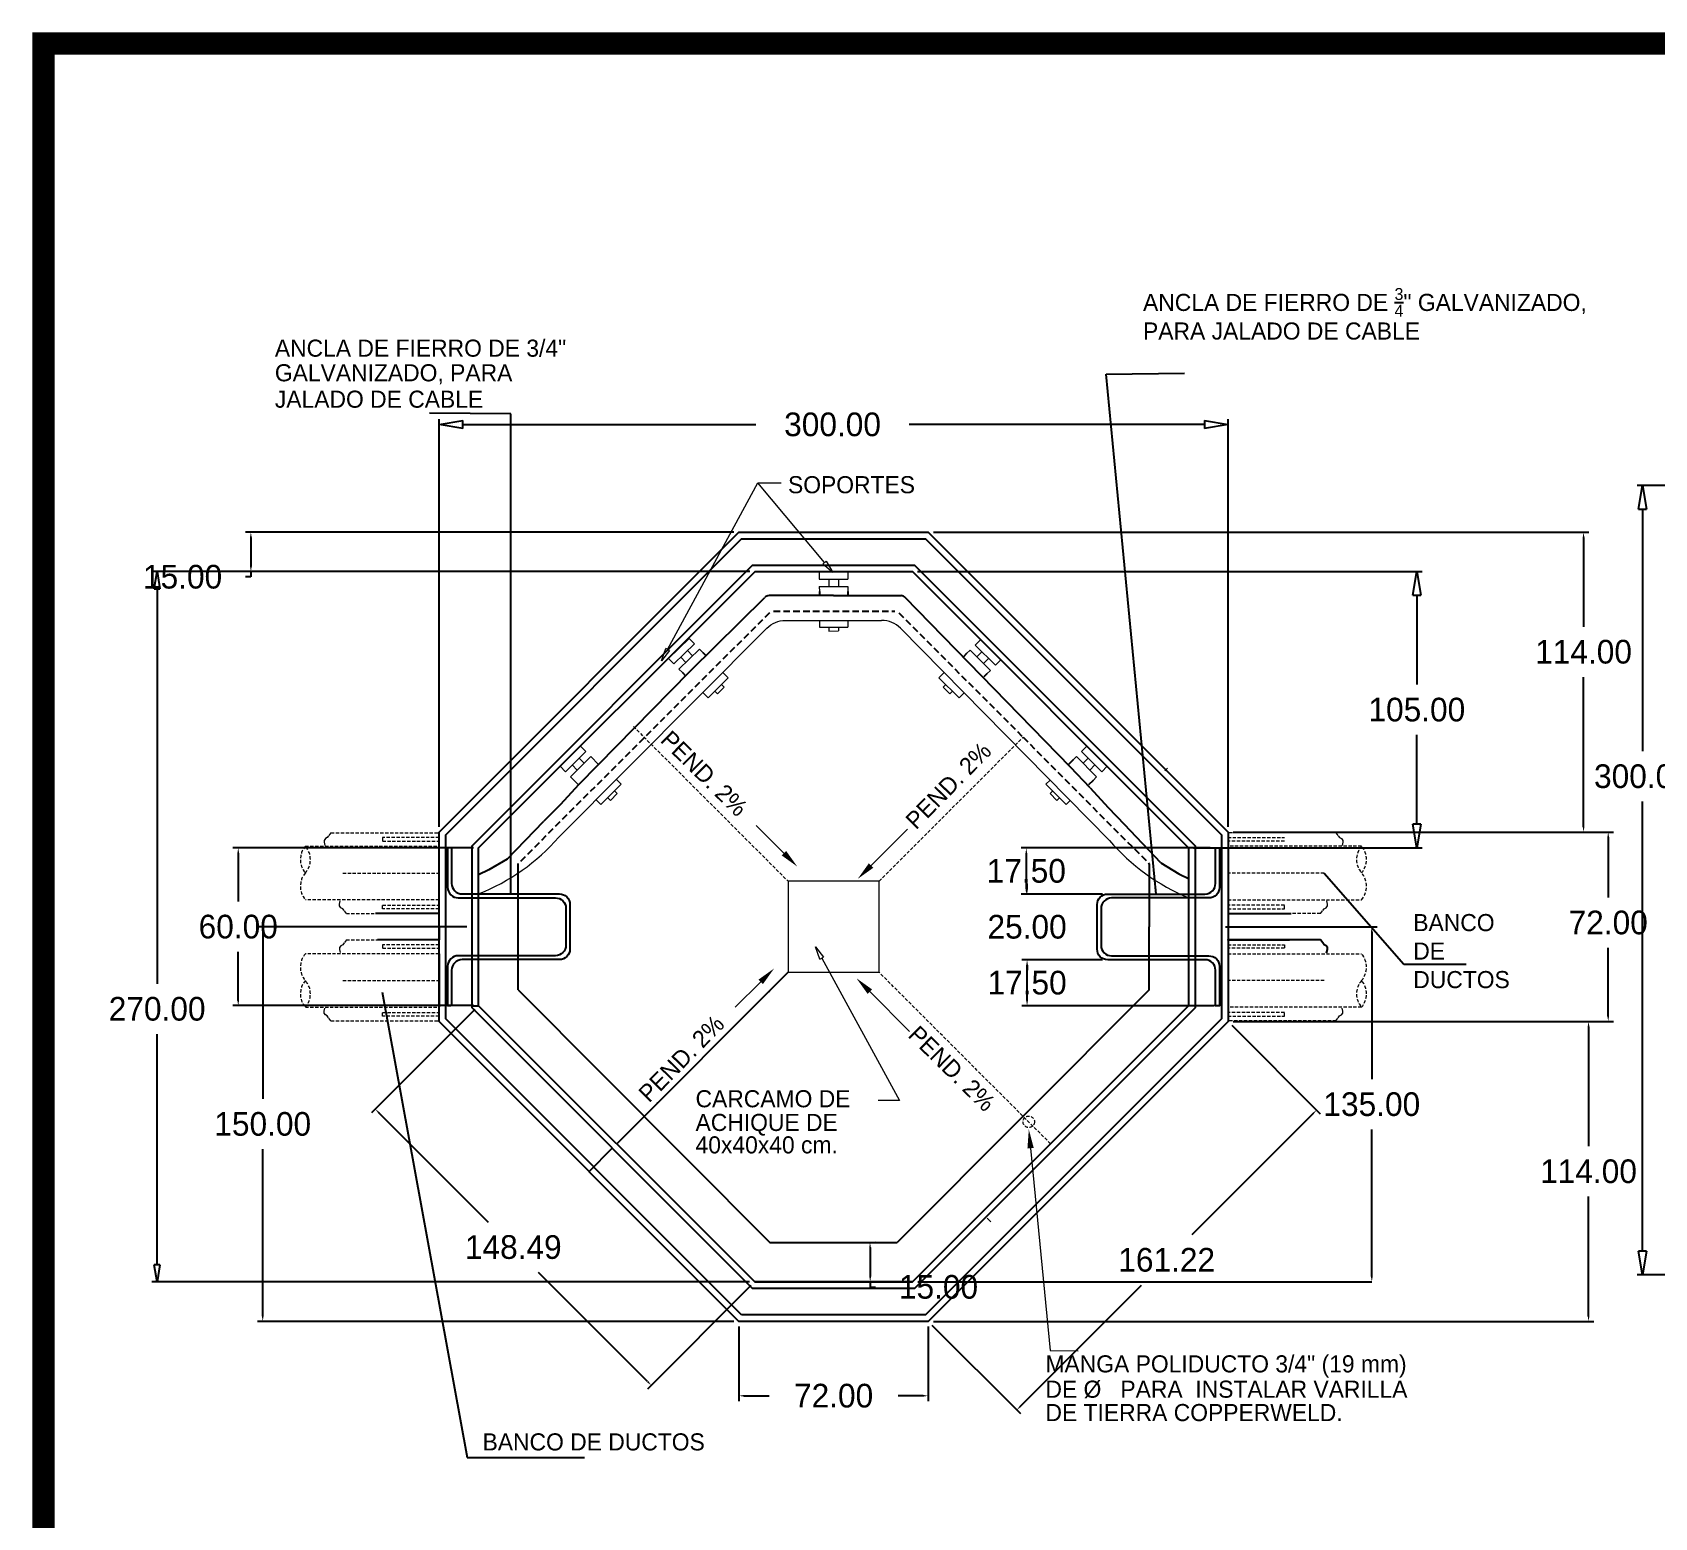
# Model space of a CAD drawing. Header units: centimetres. Extents: x 899 to 420531, y -3171 to 1299.
# Drawn here: x 14587 to 15204, y -1609 to -1044 of the extents above; entities that cross this region are included whole.
import ezdxf
from ezdxf.enums import TextEntityAlignment as Align

# ---------------------------------------------------------------- set-up
doc = ezdxf.new("R2010")
doc.units = ezdxf.units.CM
doc.header["$LTSCALE"] = 10
doc.header["$MEASUREMENT"] = 0
doc.linetypes.add('HIDDEN', pattern=[0.375, 0.25, -0.125])
doc.linetypes.add('HIDDEN2', pattern=[0.1875, 0.125, -0.0625])
doc.layers.get('0').update_dxf_attribs({"linetype": 'CONTINUOUS'})
doc.layers.get('DEFPOINTS').update_dxf_attribs({"color": 2, "linetype": 'CONTINUOUS'})
for name, color, linetype in [('CABLES Y VARILLAS', 7, 'CONTINUOUS'), ('DIM', 7, 'CONTINUOUS'), ('Ductos', 30, 'CONTINUOUS'), ('MARCO', 7, 'CONTINUOUS'), ('REGISTRO', 1, 'CONTINUOUS'), ('TEXTOS', 7, 'CONTINUOUS'), ('VARILLAS', 30, 'CONTINUOUS')]:
    doc.layers.add(name, color=color, linetype=linetype)
doc.styles.get("Standard").update_dxf_attribs({"font": ''})
doc.styles.get('Standard').set_extended_font_data('Zurich Ex BT')
doc.dimstyles.get("Standard").update_dxf_attribs({"dimtxt": 9, "dimasz": 2, "dimexe": 2, "dimexo": 2, "dimgap": 5, "dimtad": 0, "dimtih": 1, "dimtoh": 1, "dimzin": 0, "dimdsep": 46, "dimtxsty": 'Standard', "dimcen": 0.09, "dimclrt": 256, "dimadec": 0, "dimazin": 0, "dimtfac": 1, "dimtofl": 0, "dimtmove": 0, "dimatfit": 3, "dimfxl": 0, "dimtolj": 1, "dimtzin": 0, "dimarcsym": 0})

# ---------------------------------------------------------------- blocks, each defined once
blk = doc.blocks.new('_ClosedBlank')
at = {"color": 0, "linetype": 'ByBlock', "lineweight": -2}
for p, q in [((-1, 0.167), (0, 0)), ((-1, 0.167), (-1, -0.167)), ((0, 0), (-1, -0.167))]:
    blk.add_line(p, q, dxfattribs=at)
blk = doc.blocks.new('*D7')
at = {"layer": 'DEFPOINTS', "color": 0}
for p in [(15418.85, -1216.49), (15199.59, -1516.49), (15420.85, -1516.49)]:
    blk.add_point(p, dxfattribs=at)
at = {"layer": 'DIM', "color": 0, "lineweight": -2}
for p, q in [((15416.85, -1216.49), (15197.59, -1216.49)), ((15199.59, -1225.49), (15199.59, -1317.43)), ((15199.59, -1507.49), (15199.59, -1336.58)), ((15418.85, -1516.49), (15197.59, -1516.49))]:
    blk.add_line(p, q, dxfattribs=at)
at = {"layer": 'DIM', "color": 0, "lineweight": -2, "xscale": 9, "yscale": 9, "zscale": 9}
for p, rotation in [((15199.59, -1216.49), 90), ((15199.59, -1516.49), 270)]:
    blk.add_blockref('_ClosedBlank', p, dxfattribs=dict(at, rotation=rotation))
at = {"layer": 'DIM', "insert": (15199.59, -1327.01), "char_height": 9, "attachment_point": 5}
blk.add_mtext('\\A1;300.00', dxfattribs=at)
blk = doc.blocks.new('*D9')
at = {"layer": 'DEFPOINTS', "color": 0}
for p in [(15042, -1193.26), (14742, -1348.18), (15042, -1348.18)]:
    blk.add_point(p, dxfattribs=at)
at = {"layer": 'DIM', "color": 0, "lineweight": -2}
for p, q in [((14742, -1346.18), (14742, -1191.26)), ((14751, -1193.26), (14862.47, -1193.26)), ((15033, -1193.26), (14920.74, -1193.26)), ((15042, -1346.18), (15042, -1191.26))]:
    blk.add_line(p, q, dxfattribs=at)
at = {"layer": 'DIM', "color": 0, "lineweight": -2, "xscale": 9, "yscale": 9, "zscale": 9, "rotation": 180}
blk.add_blockref('_ClosedBlank', (14742, -1193.26), dxfattribs=at)
at = {"layer": 'DIM', "color": 0, "lineweight": -2, "xscale": 9, "yscale": 9, "zscale": 9}
blk.add_blockref('_ClosedBlank', (15042, -1193.26), dxfattribs=at)
at = {"layer": 'DIM', "insert": (14891.6, -1193.26), "char_height": 9, "attachment_point": 5}
blk.add_mtext('\\A1;300.00', dxfattribs=at)
blk = doc.blocks.new('*D10')
at = {"layer": 'DEFPOINTS', "color": 0}
for p in [(14862.04, -1249.18), (14634.74, -1519.18), (14862, -1519.18)]:
    blk.add_point(p, dxfattribs=at)
at = {"layer": 'DIM', "color": 0, "lineweight": -2}
for p, q in [((14860.04, -1249.18), (14632.74, -1249.18)), ((14634.74, -1255.68), (14634.74, -1405.86)), ((14634.74, -1512.68), (14634.74, -1425.01)), ((14860, -1519.18), (14632.74, -1519.18))]:
    blk.add_line(p, q, dxfattribs=at)
at = {"layer": 'DIM', "color": 0, "lineweight": -2, "xscale": 6.5, "yscale": 6.5, "zscale": 6.5}
for p, rotation in [((14634.74, -1249.18), 90), ((14634.74, -1519.18), 270)]:
    blk.add_blockref('_ClosedBlank', p, dxfattribs=dict(at, rotation=rotation))
at = {"layer": 'DIM', "insert": (14634.74, -1415.43), "char_height": 9, "attachment_point": 5}
blk.add_mtext('\\A1;270.00', dxfattribs=at)
blk = doc.blocks.new('*D11')
at = {"layer": 'DEFPOINTS', "color": 0}
for p in [(14891.94, -1504.18), (14892, -1519.18), (14905.91, -1519.13)]:
    blk.add_point(p, dxfattribs=at)
at = {"layer": 'DIM', "color": 0, "lineweight": -2}
for p, q in [((14893.94, -1504.18), (14907.86, -1504.13)), ((14905.87, -1506.13), (14905.91, -1517.13)), ((14894, -1519.18), (14907.91, -1519.13)), ((14905.91, -1519.13), (14905.92, -1521.13)), ((14905.92, -1521.13), (14907.92, -1521.13))]:
    blk.add_line(p, q, dxfattribs=at)
at = {"layer": 'DIM', "color": 0}
for points in [[(14906.2, -1506.13), (14905.53, -1506.13), (14905.86, -1504.13)], [(14906.24, -1517.13), (14905.57, -1517.13), (14905.91, -1519.13)]]:
    blk.add_solid(points, dxfattribs=at)
at = {"layer": 'DIM', "insert": (14931.89, -1521.13), "char_height": 9, "attachment_point": 5}
blk.add_mtext('\\A1;15.00', dxfattribs=at)
blk = doc.blocks.new('*D12')
at = {"layer": 'DEFPOINTS', "color": 0}
for p in [(14996.23, -1371.74), (14965.58, -1396.74), (14996.23, -1396.74)]:
    blk.add_point(p, dxfattribs=at)
at = {"layer": 'DIM', "color": 0, "lineweight": -2}
for p, q in [((14965.58, -1369.74), (14965.58, -1367.74)), ((14994.23, -1371.74), (14963.58, -1371.74)), ((14994.23, -1396.74), (14963.58, -1396.74)), ((14965.58, -1398.74), (14965.58, -1400.74))]:
    blk.add_line(p, q, dxfattribs=at)
at = {"layer": 'DIM', "color": 0}
for points in [[(14965.24, -1369.74), (14965.91, -1369.74), (14965.58, -1371.74)], [(14965.24, -1398.74), (14965.91, -1398.74), (14965.58, -1396.74)]]:
    blk.add_solid(points, dxfattribs=at)
at = {"layer": 'DIM', "insert": (14965.58, -1384.24), "char_height": 9, "attachment_point": 5}
blk.add_mtext('\\A1;25.00', dxfattribs=at)
blk = doc.blocks.new('*D13')
at = {"layer": 'DEFPOINTS', "color": 0}
for p in [(15037.23, -1354.24), (14965.28, -1371.74), (14996.23, -1371.74)]:
    blk.add_point(p, dxfattribs=at)
at = {"layer": 'DIM', "color": 0, "lineweight": -2}
for p, q in [((15035.23, -1354.24), (14963.28, -1354.24)), ((14965.28, -1356.24), (14965.28, -1369.74)), ((14994.23, -1371.74), (14963.28, -1371.74))]:
    blk.add_line(p, q, dxfattribs=at)
at = {"layer": 'DIM', "color": 0}
for points in [[(14964.95, -1356.24), (14965.61, -1356.24), (14965.28, -1354.24)], [(14964.95, -1369.74), (14965.61, -1369.74), (14965.28, -1371.74)]]:
    blk.add_solid(points, dxfattribs=at)
at = {"layer": 'DIM', "insert": (14965.28, -1362.99), "char_height": 9, "attachment_point": 5}
blk.add_mtext('\\A1;17.50', dxfattribs=at)
blk = doc.blocks.new('*D14')
at = {"layer": 'DEFPOINTS', "color": 0}
for p in [(14965.58, -1396.74), (14996.23, -1396.74), (15038.73, -1414.24)]:
    blk.add_point(p, dxfattribs=at)
at = {"layer": 'DIM', "color": 0, "lineweight": -2}
for p, q in [((14994.23, -1396.74), (14963.58, -1396.74)), ((14965.58, -1412.24), (14965.58, -1398.74)), ((15036.73, -1414.24), (14963.58, -1414.24))]:
    blk.add_line(p, q, dxfattribs=at)
at = {"layer": 'DIM', "color": 0}
for points in [[(14965.24, -1398.74), (14965.91, -1398.74), (14965.58, -1396.74)], [(14965.24, -1412.24), (14965.91, -1412.24), (14965.58, -1414.24)]]:
    blk.add_solid(points, dxfattribs=at)
at = {"layer": 'DIM', "insert": (14965.58, -1405.49), "char_height": 9, "attachment_point": 5}
blk.add_mtext('\\A1;17.50', dxfattribs=at)
blk = doc.blocks.new('*D15')
at = {"layer": 'DEFPOINTS', "color": 0}
for p in [(15039, -1384.18), (15096.67, -1519.18), (15096.67, -1519.18)]:
    blk.add_point(p, dxfattribs=at)
at = {"layer": 'DIM', "color": 0, "lineweight": -2}
for p, q in [((15041, -1384.18), (15098.67, -1384.18)), ((15096.67, -1386.18), (15096.67, -1442.11)), ((15096.67, -1517.18), (15096.67, -1461.26))]:
    blk.add_line(p, q, dxfattribs=at)
at = {"layer": 'DIM', "color": 0}
for points in [[(15096.33, -1386.18), (15097, -1386.18), (15096.67, -1384.18)], [(15096.33, -1517.18), (15097, -1517.18), (15096.67, -1519.18)]]:
    blk.add_solid(points, dxfattribs=at)
at = {"layer": 'DIM', "insert": (15096.67, -1451.68), "char_height": 9, "attachment_point": 5}
blk.add_mtext('\\A1;135.00', dxfattribs=at)
blk = doc.blocks.new('*D16')
at = {"layer": 'DEFPOINTS', "color": 0}
for p in [(14757, -1414.18), (14862, -1519.18), (14822.68, -1558.5)]:
    blk.add_point(p, dxfattribs=at)
at = {"layer": 'DIM', "color": 0, "lineweight": -2}
for p, q in [((14755.58, -1415.6), (14716.27, -1454.91)), ((14719.1, -1454.91), (14760.61, -1496.42)), ((14821.27, -1557.08), (14779.76, -1515.57)), ((14860.58, -1520.6), (14821.27, -1559.91))]:
    blk.add_line(p, q, dxfattribs=at)
at = {"layer": 'DIM', "color": 0}
for points in [[(14719.33, -1454.68), (14718.86, -1455.15), (14717.68, -1453.5)], [(14821.5, -1556.85), (14821.03, -1557.32), (14822.68, -1558.5)]]:
    blk.add_solid(points, dxfattribs=at)
at = {"layer": 'DIM', "insert": (14770.18, -1506), "char_height": 9, "attachment_point": 5}
blk.add_mtext('\\A1;148.49', dxfattribs=at)
blk = doc.blocks.new('*D17')
at = {"layer": 'DEFPOINTS', "color": 0}
for p in [(14856, -1534.18), (14928, -1534.18), (14928, -1562.49)]:
    blk.add_point(p, dxfattribs=at)
at = {"layer": 'DIM', "color": 0, "lineweight": -2}
for p, q in [((14856, -1536.18), (14856, -1564.49)), ((14928, -1536.18), (14928, -1564.49)), ((14858, -1562.49), (14867.51, -1562.49)), ((14926, -1562.49), (14916.49, -1562.49))]:
    blk.add_line(p, q, dxfattribs=at)
at = {"layer": 'DIM', "color": 0}
for points in [[(14858, -1562.15), (14858, -1562.82), (14856, -1562.49)], [(14926, -1562.15), (14926, -1562.82), (14928, -1562.49)]]:
    blk.add_solid(points, dxfattribs=at)
at = {"layer": 'DIM', "insert": (14892, -1562.49), "char_height": 9, "attachment_point": 5}
blk.add_mtext('\\A1;72.00', dxfattribs=at)
blk = doc.blocks.new('*D18')
at = {"layer": 'DEFPOINTS', "color": 0}
for p in [(14928, -1234.18), (15042, -1348.18), (15177.2, -1348.18)]:
    blk.add_point(p, dxfattribs=at)
at = {"layer": 'DIM', "color": 0, "lineweight": -2}
for p, q in [((14930, -1234.18), (15179.2, -1234.18)), ((15177.2, -1236.18), (15177.2, -1270.11)), ((15177.2, -1346.18), (15177.2, -1289.26)), ((15044, -1348.18), (15179.2, -1348.18))]:
    blk.add_line(p, q, dxfattribs=at)
at = {"layer": 'DIM', "color": 0}
for points in [[(15176.87, -1236.18), (15177.53, -1236.18), (15177.2, -1234.18)], [(15176.87, -1346.18), (15177.53, -1346.18), (15177.2, -1348.18)]]:
    blk.add_solid(points, dxfattribs=at)
at = {"layer": 'DIM', "insert": (15177.2, -1279.69), "char_height": 9, "attachment_point": 5}
blk.add_mtext('\\A1;114.00', dxfattribs=at)
blk = doc.blocks.new('*D19')
at = {"layer": 'DEFPOINTS', "color": 0}
for p in [(15042, -1348.18), (15042, -1420.18), (15186.58, -1420.18)]:
    blk.add_point(p, dxfattribs=at)
at = {"layer": 'DIM', "color": 0, "lineweight": -2}
for p, q in [((15044, -1348.18), (15188.58, -1348.18)), ((15186.58, -1350.18), (15186.58, -1373.04)), ((15186.58, -1418.18), (15186.58, -1392.2)), ((15044, -1420.18), (15188.58, -1420.18))]:
    blk.add_line(p, q, dxfattribs=at)
at = {"layer": 'DIM', "color": 0}
for points in [[(15186.24, -1350.18), (15186.91, -1350.18), (15186.58, -1348.18)], [(15186.24, -1418.18), (15186.91, -1418.18), (15186.58, -1420.18)]]:
    blk.add_solid(points, dxfattribs=at)
at = {"layer": 'DIM', "insert": (15186.58, -1382.62), "char_height": 9, "attachment_point": 5}
blk.add_mtext('\\A1;72.00', dxfattribs=at)
blk = doc.blocks.new('*D20')
at = {"layer": 'DEFPOINTS', "color": 0}
for p in [(15042, -1420.18), (14928, -1534.18), (15179.09, -1534.18)]:
    blk.add_point(p, dxfattribs=at)
at = {"layer": 'DIM', "color": 0, "lineweight": -2}
for p, q in [((15044, -1420.18), (15181.09, -1420.18)), ((15179.09, -1422.18), (15179.09, -1467.61)), ((15179.09, -1532.18), (15179.09, -1486.76)), ((14930, -1534.18), (15181.09, -1534.18))]:
    blk.add_line(p, q, dxfattribs=at)
at = {"layer": 'DIM', "color": 0}
for points in [[(15178.76, -1422.18), (15179.43, -1422.18), (15179.09, -1420.18)], [(15178.76, -1532.18), (15179.43, -1532.18), (15179.09, -1534.18)]]:
    blk.add_solid(points, dxfattribs=at)
at = {"layer": 'DIM', "insert": (15179.09, -1477.18), "char_height": 9, "attachment_point": 5}
blk.add_mtext('\\A1;114.00', dxfattribs=at)
blk = doc.blocks.new('*D21')
at = {"layer": 'DEFPOINTS', "color": 0}
for p in [(15042, -1420.18), (14928, -1534.18), (14961.67, -1567.85)]:
    blk.add_point(p, dxfattribs=at)
at = {"layer": 'DIM', "color": 0, "lineweight": -2}
for p, q in [((15043.41, -1421.6), (15077.08, -1455.27)), ((15074.25, -1455.27), (15028.25, -1501.27)), ((14963.08, -1566.44), (15009.08, -1520.43)), ((14929.41, -1535.6), (14963.08, -1569.27))]:
    blk.add_line(p, q, dxfattribs=at)
at = {"layer": 'DIM', "color": 0}
for points in [[(15074.02, -1455.03), (15074.49, -1455.5), (15075.67, -1453.85)], [(14962.84, -1566.2), (14963.32, -1566.67), (14961.67, -1567.85)]]:
    blk.add_solid(points, dxfattribs=at)
at = {"layer": 'DIM', "insert": (15018.67, -1510.85), "char_height": 9, "attachment_point": 5}
blk.add_mtext('\\A1;161.22', dxfattribs=at)
blk = doc.blocks.new('*D22')
at = {"layer": 'DEFPOINTS', "color": 0}
for p in [(14921.89, -1249.18), (15113.8, -1249.18), (15026.89, -1354.18)]:
    blk.add_point(p, dxfattribs=at)
at = {"layer": 'DIM', "color": 0, "lineweight": -2}
for p, q in [((14923.89, -1249.18), (15115.8, -1249.18)), ((15113.8, -1258.18), (15113.8, -1292.11)), ((15113.8, -1345.18), (15113.8, -1311.26)), ((15028.89, -1354.18), (15115.8, -1354.18))]:
    blk.add_line(p, q, dxfattribs=at)
at = {"layer": 'DIM', "color": 0, "lineweight": -2, "xscale": 9, "yscale": 9, "zscale": 9}
for p, rotation in [((15113.8, -1249.18), 90), ((15113.8, -1354.18), 270)]:
    blk.add_blockref('_ClosedBlank', p, dxfattribs=dict(at, rotation=rotation))
at = {"layer": 'DIM', "insert": (15113.8, -1301.68), "char_height": 9, "attachment_point": 5}
blk.add_mtext('\\A1;105.00', dxfattribs=at)
blk = doc.blocks.new('*D23')
at = {"layer": 'DEFPOINTS', "color": 0}
for p in [(14856, -1234.18), (14670.39, -1249.18), (14862.11, -1249.18)]:
    blk.add_point(p, dxfattribs=at)
at = {"layer": 'DIM', "color": 0, "lineweight": -2}
for p, q in [((14854, -1234.18), (14668.39, -1234.18)), ((14670.39, -1236.18), (14670.39, -1247.18)), ((14860.11, -1249.18), (14668.39, -1249.18)), ((14670.39, -1251.18), (14668.39, -1251.18)), ((14670.39, -1249.18), (14670.39, -1251.18))]:
    blk.add_line(p, q, dxfattribs=at)
at = {"layer": 'DIM', "color": 0}
for points in [[(14670.06, -1236.18), (14670.72, -1236.18), (14670.39, -1234.18)], [(14670.06, -1247.18), (14670.72, -1247.18), (14670.39, -1249.18)]]:
    blk.add_solid(points, dxfattribs=at)
at = {"layer": 'DIM', "insert": (14644.42, -1251.18), "char_height": 9, "attachment_point": 5}
blk.add_mtext('\\A1;15.00', dxfattribs=at)
blk = doc.blocks.new('*D24')
at = {"layer": 'DEFPOINTS', "color": 0}
for p in [(14757, -1354.18), (14665.58, -1414.18), (14757, -1414.18)]:
    blk.add_point(p, dxfattribs=at)
at = {"layer": 'DIM', "color": 0, "lineweight": -2}
for p, q in [((14755, -1354.18), (14663.58, -1354.18)), ((14665.58, -1356.18), (14665.58, -1374.6)), ((14665.58, -1412.18), (14665.58, -1393.77)), ((14755, -1414.18), (14663.58, -1414.18))]:
    blk.add_line(p, q, dxfattribs=at)
at = {"layer": 'DIM', "color": 0}
for points in [[(14665.25, -1356.18), (14665.92, -1356.18), (14665.58, -1354.18)], [(14665.25, -1412.18), (14665.92, -1412.18), (14665.58, -1414.18)]]:
    blk.add_solid(points, dxfattribs=at)
at = {"layer": 'DIM', "insert": (14665.58, -1384.18), "char_height": 9, "attachment_point": 5}
blk.add_mtext('\\A1;60.00', dxfattribs=at)
blk = doc.blocks.new('*D96')
at = {"layer": 'DEFPOINTS', "color": 0}
for p in [(14754.5, -1384.18), (14674.89, -1534.18), (14856, -1534.18)]:
    blk.add_point(p, dxfattribs=at)
at = {"layer": 'DIM', "color": 0, "lineweight": -2}
for p, q in [((14752.5, -1384.18), (14672.89, -1384.18)), ((14674.89, -1386.18), (14674.89, -1449.61)), ((14674.89, -1532.18), (14674.89, -1468.76)), ((14854, -1534.18), (14672.89, -1534.18))]:
    blk.add_line(p, q, dxfattribs=at)
at = {"layer": 'DIM', "color": 0}
for points in [[(14674.56, -1386.18), (14675.22, -1386.18), (14674.89, -1384.18)], [(14674.56, -1532.18), (14675.22, -1532.18), (14674.89, -1534.18)]]:
    blk.add_solid(points, dxfattribs=at)
at = {"layer": 'DIM', "insert": (14674.89, -1459.18), "char_height": 9, "attachment_point": 5}
blk.add_mtext('\\A1;150.00', dxfattribs=at)
blk = doc.blocks.new('Marco-Reg')
at = {"layer": 'MARCO', "linetype": 'Continuous', "const_width": 8.49}
blk.add_lwpolyline([(17865.85, -3167.12), (17865.85, -1048.47), (14591.57, -1048.47), (14591.57, -3167.12)], close=True, dxfattribs=at)

msp = doc.modelspace()

# ---------------------------------------------------------------- linework, layer by layer
at = {"lineweight": 5}
for p, q in [((14897.434, -1249.178), (14886.562, -1249.191)), ((14886.562, -1249.191), (14886.565, -1252.09)), ((14886.565, -1252.09), (14897.437, -1252.077)), ((14890.189, -1252.086), (14890.192, -1254.797)), ((14893.813, -1252.081), (14893.817, -1254.793)), ((14897.434, -1249.178), (14897.437, -1252.077)), ((14886.568, -1254.801), (14897.441, -1254.788)), ((14886.568, -1254.801), (14886.571, -1256.68)), ((14897.441, -1254.788), (14897.443, -1256.68)), ((14829.267, -1282.223), (14837.026, -1274.607)), ((14839.057, -1276.677), (14831.298, -1284.292)), ((14837.026, -1274.607), (14839.057, -1276.677)), ((14947.867, -1275.063), (14945.82, -1277.115)), ((14955.564, -1282.742), (14947.867, -1275.063)), ((14829.267, -1282.223), (14831.298, -1284.292)), ((14840.956, -1278.612), (14833.197, -1286.227)), ((14833.884, -1281.754), (14835.783, -1283.689)), ((14836.471, -1279.215), (14838.37, -1281.15)), ((14840.956, -1278.612), (14842.273, -1279.953)), ((14943.905, -1279.035), (14942.578, -1280.365)), ((14943.905, -1279.035), (14951.601, -1286.713)), ((14945.82, -1277.115), (14953.516, -1284.794)), ((14948.385, -1279.675), (14946.47, -1281.594)), ((14950.951, -1282.234), (14949.036, -1284.154)), ((14955.564, -1282.742), (14953.516, -1284.794)), ((14833.197, -1286.227), (14834.522, -1287.578)), ((14850.019, -1287.597), (14851.935, -1289.518)), ((14933.977, -1287.597), (14932.061, -1289.518)), ((14951.601, -1286.713), (14950.265, -1288.053)), ((14842.35, -1295.304), (14844.238, -1297.197)), ((14851.935, -1289.518), (14844.238, -1297.197)), ((14846.803, -1294.637), (14847.827, -1295.663)), ((14850.393, -1293.104), (14847.827, -1295.663)), ((14849.369, -1292.077), (14850.393, -1293.104)), ((14932.061, -1289.518), (14939.758, -1297.197)), ((14934.627, -1292.077), (14933.603, -1293.104)), ((14933.603, -1293.104), (14936.169, -1295.663)), ((14937.192, -1294.637), (14936.169, -1295.663)), ((14941.646, -1295.304), (14939.758, -1297.197)), ((14788.002, -1323.193), (14795.699, -1315.514)), ((14797.747, -1317.566), (14790.05, -1325.245)), ((14799.662, -1319.486), (14791.965, -1327.165)), ((14795.181, -1320.126), (14797.096, -1322.045)), ((14795.699, -1315.514), (14797.747, -1317.566)), ((14799.662, -1319.486), (14802.642, -1322.474)), ((14984.334, -1319.486), (14983.053, -1320.77)), ((14984.334, -1319.486), (14992.031, -1327.165)), ((14988.297, -1315.514), (14986.249, -1317.566)), ((14986.249, -1317.566), (14993.946, -1325.245)), ((14988.815, -1320.126), (14986.9, -1322.045)), ((14995.994, -1323.193), (14988.297, -1315.514)), ((14788.002, -1323.193), (14790.05, -1325.245)), ((14792.615, -1322.685), (14794.53, -1324.605)), ((14991.38, -1322.685), (14989.465, -1324.605)), ((14995.994, -1323.193), (14993.946, -1325.245)), ((14791.965, -1327.165), (14795.027, -1330.234)), ((14811.229, -1330.003), (14803.532, -1337.682)), ((14809.399, -1328.169), (14811.229, -1330.003)), ((14974.32, -1328.447), (14972.767, -1330.003)), ((14972.767, -1330.003), (14980.464, -1337.682)), ((14992.031, -1327.165), (14990.668, -1328.531)), ((14801.729, -1335.875), (14803.532, -1337.682)), ((14806.097, -1335.122), (14807.121, -1336.148)), ((14809.687, -1333.589), (14807.121, -1336.148)), ((14808.663, -1332.563), (14809.687, -1333.589)), ((14975.333, -1332.563), (14974.309, -1333.589)), ((14974.309, -1333.589), (14976.875, -1336.148)), ((14977.898, -1335.122), (14976.875, -1336.148)), ((14981.951, -1336.192), (14980.464, -1337.682))]:
    msp.add_line(p, q, dxfattribs=at)
for p, q in [((14886.571, -1256.68), (14886.571, -1258.32)), ((14892.007, -1258.32), (14897.443, -1258.32)), ((14897.443, -1256.68), (14897.443, -1258.32)), ((14842.273, -1279.953), (14843.422, -1281.121)), ((14942.578, -1280.365), (14941.418, -1281.524)), ((14834.522, -1287.578), (14835.672, -1288.746)), ((14950.265, -1288.053), (14949.106, -1289.212)), ((14983.053, -1320.77), (14981.289, -1322.491)), ((14990.668, -1328.531), (14988.885, -1330.233)), ((15037.228, -1354.236), (15038.728, -1354.236))]:
    msp.add_line(p, q)
at = {"linetype": 'HIDDEN', "lineweight": 5}
msp.add_line((15017.919, -1324.891), (15018.944, -1323.866), dxfattribs=at)
at = {"lineweight": 5}
for points in [[(14828.864, -1278.82), (14863.17, -1215.48), (14872.103, -1215.48)], [(14888.59, -1245.772), (14863.17, -1215.48), (14872.103, -1215.48)], [(14887.485, -1396.075), (14917.11, -1450.249), (14909.007, -1450.249)]]:
    msp.add_lwpolyline(points, dxfattribs=at)
at = {"linetype": 'HIDDEN2', "lineweight": 5}
msp.add_circle((14966.206, -1458.327), 2.192, dxfattribs=at)
at = {"layer": 'CABLES Y VARILLAS'}
for p, q in [((14892.007, -1258.32), (14867.437, -1258.32)), ((14891.989, -1258.32), (14917.665, -1258.32)), ((14837.609, -1286.84), (14865.856, -1258.968)), ((14982.048, -1323.488), (14919.263, -1258.986)), ((14829.994, -1294.601), (14837.609, -1286.84)), ((14802.635, -1322.481), (14829.994, -1294.601)), ((14795.02, -1330.241), (14802.635, -1322.481)), ((14989.575, -1331.334), (14982.048, -1323.488))]:
    msp.add_line(p, q, dxfattribs=at)
at = {"layer": 'CABLES Y VARILLAS', "lineweight": 5}
for p, q in [((14886.579, -1267.725), (14886.582, -1270.31)), ((14886.582, -1270.31), (14897.454, -1270.297)), ((14890.206, -1270.305), (14890.208, -1271.755)), ((14893.83, -1270.301), (14893.832, -1271.751)), ((14897.451, -1267.725), (14897.454, -1270.297)), ((14996.88, -1351.343), (14917.394, -1270.671)), ((14890.208, -1271.755), (14893.832, -1271.751))]:
    msp.add_line(p, q, dxfattribs=at)
msp.add_lwpolyline([(14756.998, -1371.684, 0.1179642), (14787.492, -1350.168), (14866.602, -1270.671, -0.1995453), (14873.69, -1267.725), (14910.272, -1267.725)], format="xyb", dxfattribs=at)
at = {"layer": 'CABLES Y VARILLAS'}
for points in [[(14795.02, -1330.241), (14788.139, -1337.738), (14781.852, -1344.079)], [(14989.575, -1331.334), (14996.372, -1338.907), (15002.587, -1345.318)], [(14767.841, -1358.548), (14781.852, -1344.079)], [(15016.434, -1359.944), (15002.587, -1345.318)], [(14767.841, -1358.548), (14760.885, -1362.588), (14756.998, -1364.404)], [(15016.434, -1359.944), (15023.345, -1364.062), (15027.211, -1365.921)]]:
    msp.add_lwpolyline(points, dxfattribs=at)
for centre, start, end in [((14867.437, -1260.57), 90, 134.617019), ((14917.665, -1260.57), 44.739561, 90)]:
    msp.add_arc(centre, 2.25, start, end, dxfattribs=at)
at = {"layer": 'CABLES Y VARILLAS', "lineweight": 5}
for centre, radius, start, end in [((14910.306, -1277.725), 10, 44.86048, 90.194059), ((15057.682, -1299.055), 80.194, 220.694132, 247.605162)]:
    msp.add_arc(centre, radius, start, end, dxfattribs=at)
at = {"layer": 'DIM'}
msp.add_line((14754.498, -1414.184), (14756.998, -1414.184), dxfattribs=at)
at = {"layer": 'DIM', "linetype": 'Continuous', "lineweight": 5}
for p, q in [((14966.904, -1468.366), (14974.336, -1545.224)), ((14974.336, -1545.224), (14984.95, -1545.348))]:
    msp.add_line(p, q, dxfattribs=at)
at = {"layer": 'DIM', "lineweight": -2}
msp.add_line((14923.998, -1519.184), (15096.667, -1519.184), dxfattribs=at)
at = {"layer": 'DIM', "linetype": 'Continuous', "lineweight": 5}
msp.add_solid([(14965.708, -1468.478), (14968.101, -1468.254), (14966.231, -1461.186)], dxfattribs=at)
at = {"layer": 'Ductos', "linetype": 'HIDDEN2', "lineweight": 5}
for p, q in [((14698.733, -1350.652), (14698.204, -1351.357)), ((14699.439, -1350.3), (14698.733, -1350.652)), ((14699.968, -1349.595), (14699.439, -1350.3)), ((14700.838, -1348.436), (14699.968, -1349.595)), ((14700.838, -1348.436), (14741.998, -1348.436)), ((14741.998, -1350.247), (14720.433, -1350.247)), ((14720.433, -1350.247), (14720.433, -1351.611)), ((15083.047, -1348.436), (15041.887, -1348.436)), ((15041.887, -1350.247), (15063.451, -1350.247)), ((15083.047, -1348.436), (15083.917, -1349.595)), ((15083.917, -1349.595), (15084.446, -1350.3)), ((15084.446, -1350.3), (15085.151, -1350.652)), ((15085.151, -1350.652), (15085.68, -1351.357)), ((14691.115, -1353.581), (14741.998, -1353.581)), ((14698.204, -1351.357), (14698.204, -1352.062)), ((14698.204, -1352.062), (14698.557, -1353.472)), ((14704.427, -1353.472), (14704.427, -1353.581)), ((14720.433, -1351.611), (14741.998, -1351.611)), ((15063.451, -1351.611), (15041.887, -1351.611)), ((15092.77, -1353.581), (15041.887, -1353.581)), ((15085.68, -1352.062), (15085.327, -1353.472)), ((15085.68, -1351.357), (15085.68, -1352.062)), ((14705.349, -1363.81), (14741.998, -1363.81)), ((15078.536, -1363.81), (15041.887, -1363.81)), ((14741.998, -1373.89), (14691.115, -1373.89)), ((14704.075, -1375.558), (14704.427, -1374.148)), ((14704.075, -1376.263), (14704.075, -1375.558)), ((15041.887, -1373.89), (15092.77, -1373.89)), ((15079.81, -1375.558), (15079.457, -1374.148)), ((15079.81, -1376.263), (15079.81, -1375.558)), ((14704.604, -1376.968), (14704.075, -1376.263)), ((14705.309, -1377.32), (14704.604, -1376.968)), ((14705.838, -1378.025), (14705.309, -1377.32)), ((14706.708, -1379.184), (14705.838, -1378.025)), ((14706.708, -1379.184), (14741.998, -1379.184)), ((14720.433, -1377.373), (14720.433, -1376.009)), ((14720.433, -1376.009), (14741.998, -1376.009)), ((14741.998, -1377.373), (14720.433, -1377.373)), ((15063.451, -1376.009), (15041.887, -1376.009)), ((15041.887, -1377.373), (15063.451, -1377.373)), ((15077.177, -1379.184), (15041.887, -1379.184)), ((15063.451, -1377.373), (15063.451, -1376.009)), ((15077.177, -1379.184), (15078.047, -1378.025)), ((15078.047, -1378.025), (15078.576, -1377.32)), ((15078.576, -1377.32), (15079.281, -1376.968)), ((15079.281, -1376.968), (15079.81, -1376.263)), ((14704.604, -1391.401), (14704.075, -1392.105)), ((14704.075, -1392.105), (14704.075, -1392.81)), ((14704.075, -1392.81), (14704.427, -1394.22)), ((14705.309, -1391.048), (14704.604, -1391.401)), ((14705.838, -1390.343), (14705.309, -1391.048)), ((14706.708, -1389.184), (14705.838, -1390.343)), ((14706.708, -1389.184), (14741.998, -1389.184)), ((14741.998, -1390.995), (14720.433, -1390.995)), ((14720.433, -1390.995), (14720.433, -1392.359)), ((14720.433, -1392.359), (14741.998, -1392.359)), ((15041.887, -1390.995), (15063.451, -1390.995)), ((15063.451, -1392.359), (15041.887, -1392.359)), ((15063.451, -1390.995), (15063.451, -1392.359)), ((14741.998, -1394.478), (14691.115, -1394.478)), ((15041.887, -1394.478), (15092.77, -1394.478)), ((14705.349, -1404.558), (14741.998, -1404.558)), ((15078.536, -1404.558), (15041.887, -1404.558)), ((14691.115, -1414.787), (14741.998, -1414.787)), ((14698.204, -1416.306), (14698.557, -1414.897)), ((14698.204, -1417.011), (14698.204, -1416.306)), ((14698.733, -1417.716), (14698.204, -1417.011)), ((14699.439, -1418.068), (14698.733, -1417.716)), ((14699.968, -1418.773), (14699.439, -1418.068)), ((14700.838, -1419.932), (14699.968, -1418.773)), ((14704.427, -1414.897), (14704.427, -1414.787)), ((14720.433, -1418.121), (14720.433, -1416.758)), ((14720.433, -1416.758), (14741.998, -1416.758)), ((14741.998, -1418.121), (14720.433, -1418.121)), ((15092.77, -1414.787), (15041.887, -1414.787)), ((15063.451, -1416.758), (15041.887, -1416.758)), ((15041.887, -1418.121), (15063.451, -1418.121)), ((15063.451, -1418.121), (15063.451, -1416.758)), ((15079.457, -1414.897), (15079.457, -1414.787)), ((15083.047, -1419.932), (15083.917, -1418.773)), ((15083.917, -1418.773), (15084.446, -1418.068)), ((15084.446, -1418.068), (15085.151, -1417.716)), ((15085.151, -1417.716), (15085.68, -1417.011)), ((15085.68, -1416.306), (15085.327, -1414.897)), ((15085.68, -1417.011), (15085.68, -1416.306)), ((14700.838, -1419.932), (14741.998, -1419.932)), ((15083.047, -1419.932), (15041.887, -1419.932))]:
    msp.add_line(p, q, dxfattribs=at)
for centre, start, end in [((14696.918, -1358.658), 138.814075, 221.185925), ((14685.312, -1358.658), 318.814075, 41.185925), ((15098.572, -1358.658), 138.814075, 221.185925), ((15086.967, -1358.658), 318.814075, 41.185925), ((14696.918, -1368.813), 138.814075, 221.185925), ((15086.967, -1368.813), 318.814075, 41.185925), ((14696.918, -1399.555), 138.814075, 221.185925), ((15086.967, -1399.555), 318.814075, 41.185925), ((14696.918, -1409.71), 138.814075, 221.185925), ((14685.312, -1409.71), 318.814075, 41.185925), ((15098.572, -1409.71), 138.814075, 221.185925), ((15086.967, -1409.71), 318.814075, 41.185925)]:
    msp.add_arc(centre, 7.71, start, end, dxfattribs=at)
at = {"layer": 'REGISTRO', "linetype": 'HIDDEN'}
for p, q in [((14869.154, -1264.184), (14915.258, -1264.184)), ((14867.565, -1264.841), (14771.998, -1360.199)), ((14916.85, -1264.845), (14964.039, -1312.143)), ((14964.039, -1312.143), (15011.998, -1360.215))]:
    msp.add_line(p, q, dxfattribs=at)
at = {"layer": 'REGISTRO', "linetype": 'HIDDEN2', "lineweight": 5}
for p, q in [((14815.848, -1308.034), (14874.69, -1366.876)), ((14909.306, -1366.876), (14964.039, -1312.143)), ((14746.724, -1354.184), (14745.224, -1354.184)), ((14874.69, -1401.492), (14809.498, -1466.684)), ((14974.498, -1466.684), (14909.306, -1401.492)), ((14745.224, -1414.184), (14746.724, -1414.184)), ((14807.837, -1468.345), (14805.541, -1470.641))]:
    msp.add_line(p, q, dxfattribs=at)
at = {"layer": 'REGISTRO'}
for p, q in [((14771.998, -1408.184), (14771.998, -1360.199)), ((15011.998, -1360.215), (15011.998, -1384.184)), ((15011.998, -1408.179), (15011.998, -1384.184)), ((14809.498, -1466.684), (14874.69, -1401.492)), ((14771.998, -1408.184), (14867.726, -1504.184)), ((15011.998, -1408.179), (14916.158, -1504.184)), ((14798.998, -1477.184), (14807.837, -1468.345)), ((14867.726, -1504.184), (14916.158, -1504.184)), ((14867.726, -1504.184), (14916.158, -1504.184))]:
    msp.add_line(p, q, dxfattribs=at)
at = {"layer": 'REGISTRO', "linetype": 'Continuous', "lineweight": 5}
for p, q in [((14909.306, -1366.876), (14874.69, -1366.876)), ((14874.69, -1366.876), (14874.69, -1401.492)), ((14909.306, -1401.492), (14909.306, -1366.876)), ((14874.69, -1401.492), (14909.306, -1401.492)), ((14950.399, -1494.983), (14951.821, -1496.405))]:
    msp.add_line(p, q, dxfattribs=at)
at = {"layer": 'REGISTRO'}
for points in [[(14741.998, -1348.184), (14855.998, -1234.184), (14927.998, -1234.184), (15041.998, -1348.184), (15041.998, -1420.184), (14927.998, -1534.184), (14855.998, -1534.184), (14741.998, -1420.184)], [(14756.998, -1354.184), (14862.111, -1249.184), (14921.998, -1249.184), (15026.998, -1354.184), (15026.998, -1384.184), (15026.998, -1414.184), (14921.998, -1519.184), (14861.998, -1519.184), (14921.998, -1519.184), (14861.998, -1519.184), (14756.998, -1414.184), (14756.998, -1384.184)]]:
    msp.add_lwpolyline(points, close=True, dxfattribs=at)
for points in [[(14745.224, -1354.184), (14745.224, -1369.184, 0.4142136), (14749.224, -1373.184), (14786.224, -1373.184, -0.4142136), (14790.224, -1377.184), (14790.224, -1391.184, -0.4142136), (14786.224, -1395.184), (14749.224, -1395.184, 0.4142136), (14745.224, -1399.184), (14745.224, -1414.184)], [(14746.724, -1354.184), (14746.724, -1367.684, 0.4142136), (14750.724, -1371.684), (14787.724, -1371.684, -0.4142136), (14791.724, -1375.684), (14791.724, -1392.684, -0.4142136), (14787.724, -1396.684), (14750.724, -1396.684, 0.4142136), (14746.724, -1400.684), (14746.724, -1414.184)], [(15038.728, -1354.236), (15038.728, -1369.236, -0.4142136), (15034.728, -1373.236), (14997.728, -1373.236, 0.4142136), (14993.728, -1377.236), (14993.728, -1391.236, 0.4142136), (14997.728, -1395.236), (15034.728, -1395.236, -0.4142136), (15038.728, -1399.236), (15038.728, -1414.236), (15037.228, -1414.236), (15037.228, -1400.736, 0.4142136), (15033.228, -1396.736), (14996.228, -1396.736, -0.4142136), (14992.228, -1392.736), (14992.228, -1375.736, -0.4142136), (14996.228, -1371.736), (15033.228, -1371.736, 0.4142136), (15037.228, -1367.736), (15037.228, -1354.236)]]:
    msp.add_lwpolyline(points, format="xyb", dxfattribs=at)
at = {"layer": 'TEXTOS', "linetype": 'Continuous', "lineweight": 5}
for p, q in [((14873.1, -1356.219), (14862.499, -1345.628)), ((14906.25, -1360.909), (14920.135, -1347.036)), ((14864.266, -1405.138), (14854.582, -1414.813)), ((14905.782, -1408.854), (14920.911, -1423.969))]:
    msp.add_line(p, q, dxfattribs=at)
for points in [[(14873.95, -1355.369), (14872.251, -1357.07), (14878.202, -1361.316)], [(14907.099, -1361.759), (14905.4, -1360.058), (14901.148, -1366.006)], [(14863.417, -1404.287), (14865.116, -1405.988), (14869.368, -1400.04)], [(14904.933, -1409.704), (14906.632, -1408.004), (14900.681, -1403.757)]]:
    msp.add_solid(points, dxfattribs=at)
at = {"layer": 'VARILLAS'}
for p, q in [((14741.998, -1379.184), (14717.834, -1379.184)), ((14741.998, -1379.184), (14718.512, -1379.184)), ((14741.998, -1384.184), (14741.998, -1379.184)), ((15041.887, -1379.184), (15066.05, -1379.184)), ((15041.887, -1379.184), (15065.372, -1379.184)), ((14741.998, -1384.184), (14741.998, -1389.184)), ((14771.998, -1384.192), (14771.998, -1384.192)), ((14741.998, -1389.184), (14718.512, -1389.184)), ((14741.998, -1394.478), (14741.998, -1414.639))]:
    msp.add_line(p, q, dxfattribs=at)
for points in [[(14857.033, -1531.684), (14744.498, -1419.149), (14744.498, -1349.22), (14857.033, -1236.684), (14926.962, -1236.684), (15039.498, -1349.22), (15039.498, -1419.149), (14926.962, -1531.684), (14856.975, -1531.684)], [(15079.457, -1394.22), (15079.81, -1392.81), (15079.81, -1392.105), (15079.281, -1391.401), (15078.576, -1391.048), (15078.047, -1390.343), (15077.177, -1389.184), (15041.887, -1389.184), (15065.372, -1389.184)]]:
    msp.add_lwpolyline(points, dxfattribs=at)
msp.add_lwpolyline([(15029.498, -1415.006), (14922.82, -1521.684), (14861.176, -1521.684), (14754.498, -1415.006), (14754.498, -1353.362), (14861.176, -1246.684), (14922.82, -1246.684), (15029.498, -1353.362)], close=True, dxfattribs=at)

# ---------------------------------------------------------------- block references
at = {"lineweight": 5, "yscale": 4.907373328424001, "zscale": 4.90737332842584}
for p, xscale, rotation in [((14891.744, -1249.531), 4.907373328427734, 310.0023280795053), ((14826.527, -1283.135), 4.907373328427337, 241.5592987865963), ((14885.13, -1391.769), 4.907373328425558, 118.6721241027102)]:
    msp.add_blockref('_ClosedBlank', p, dxfattribs=dict(at, xscale=xscale, rotation=rotation))
at = {"layer": 'DIM'}
msp.add_blockref('Marco-Reg', (0, 0), dxfattribs=at)

# ---------------------------------------------------------------- texts
at = {"layer": 'TEXTOS', "lineweight": 5}
for s, p in [('ANCLA DE FIERRO DE 3/4"', (14679.514, -1164.23)), ('GALVANIZADO, PARA', (14679.514, -1173.588)), ('JALADO DE CABLE', (14679.514, -1183.63)), ('SOPORTES', (14874.656, -1216.138)), ('BANCO DE DUCTOS ', (14758.492, -1580.007))]:
    msp.add_text(s, height=6.5, dxfattribs=at).set_placement(p, align=Align.MIDDLE_LEFT)
at = {"layer": 'TEXTOS', "linetype": 'Continuous', "lineweight": 5}
for rotation, p in [(315.45946, (14825.711, -1313.649)), (45.45946, (14923.385, -1347.595)), (45.45946, (14821.845, -1451.356)), (315.45946, (14919.897, -1425.805))]:
    msp.add_text('PEND. 2%', height=6.5, rotation=rotation, dxfattribs=at).set_placement(p)
for s, p in [('CARCAMO DE', (14839.494, -1452.811)), ('ACHIQUE DE', (14839.494, -1461.813)), ('40x40x40 cm.', (14839.494, -1470.342)), ('MANGA POLIDUCTO 3/4" (19 mm) ', (14972.569, -1553.597)), ('DE %%C   PARA  INSTALAR VARILLA ', (14972.569, -1563.222)), ('DE TIERRA COPPERWELD.', (14972.569, -1572.106))]:
    msp.add_text(s, height=6.5, dxfattribs=at).set_placement(p)
at = {"layer": 'TEXTOS', "char_height": 6.5, "attachment_point": 1}
for s, insert, width in [('\\A1;ANCLA DE FIERRO DE {\\H0.7x;\\S3/4;}" GALVANIZADO, PARA JALADO DE CABLE', (15009.674, -1141.378), 180.05815), ('BANCO\\PDE DUCTOS', (15112.445, -1379.345), 23.79761)]:
    msp.add_mtext(s, dxfattribs=dict(at, insert=insert, width=width))

# ---------------------------------------------------------------- dimensions: what is measured, and where the dimension line sits
at = {"layer": 'DIM'}
dim = msp.add_linear_dim(base=(15041.998, -1193.258), p1=(14741.998, -1348.184), p2=(15041.998, -1348.184), dimstyle='Standard', override={"dimtxt": 9, "dimasz": 9, "dimblk1": 'ClosedBlank', "dimblk2": 'ClosedBlank', "dimsah": 1}, dxfattribs=at)
dim.commit()
dim.dimension.update_dxf_attribs({"geometry": '*D9', "text_midpoint": (14891.603, -1193.258), "dimtype": 160})
for base, p1, p2, override, picture, middle in [((15199.587, -1516.486), (15418.849, -1216.486), (15420.849, -1516.486), {"dimtxt": 9, "dimasz": 9, "dimblk1": 'ClosedBlank', "dimblk2": 'ClosedBlank', "dimsah": 1}, '*D7', (15199.587, -1327.005)), ((14634.736, -1519.184), (14862.036, -1249.184), (14861.998, -1519.184), {"dimtxt": 9, "dimasz": 6.5, "dimblk1": 'ClosedBlank', "dimblk2": 'ClosedBlank', "dimsah": 1}, '*D10', (14634.736, -1415.434)), ((15113.8, -1249.184), (15026.887, -1354.184), (14921.887, -1249.184), {"dimtxt": 9, "dimasz": 9, "dimblk1": 'ClosedBlank', "dimblk2": 'ClosedBlank', "dimsah": 1}, '*D22', (15113.8, -1301.684))]:
    dim = msp.add_linear_dim(base=base, p1=p1, p2=p2, angle=90, dimstyle='Standard', override=override, dxfattribs=at)
    dim.commit()
    dim.dimension.update_dxf_attribs({"geometry": picture, "text_midpoint": middle, "dimtype": 160})
for base, p1, p2, picture, middle in [((14670.39, -1249.184), (14855.998, -1234.184), (14862.111, -1249.184), '*D23', (14644.42, -1251.184)), ((14665.584, -1414.184), (14756.998, -1354.184), (14756.998, -1414.184), '*D24', (14665.584, -1384.184)), ((14965.578, -1396.736), (14996.228, -1371.736), (14996.228, -1396.736), '*D12', (14965.578, -1384.236)), ((14674.891, -1534.184), (14754.498, -1384.184), (14855.998, -1534.184), '*D96', (14674.891, -1459.184)), ((15096.667, -1519.184), (15038.998, -1384.184), (15096.667, -1519.184), '*D15', (15096.667, -1451.684)), ((15179.093, -1534.184), (15041.998, -1420.184), (14927.998, -1534.184), '*D20', (15179.093, -1477.184))]:
    dim = msp.add_linear_dim(base=base, p1=p1, p2=p2, angle=90, dimstyle='Standard', dxfattribs=at)
    dim.commit()
    dim.dimension.update_dxf_attribs({"geometry": picture, "text_midpoint": middle})
for base, p1, p2, picture, middle in [((15177.201, -1348.184), (14927.998, -1234.184), (15041.998, -1348.184), '*D18', (15177.201, -1279.686)), ((15186.576, -1420.184), (15041.998, -1348.184), (15041.998, -1420.184), '*D19', (15186.576, -1382.619)), ((14965.281, -1371.736), (15037.228, -1354.236), (14996.228, -1371.736), '*D13', (14965.281, -1362.986)), ((14965.578, -1396.736), (15038.728, -1414.236), (14996.228, -1396.736), '*D14', (14965.578, -1405.486))]:
    dim = msp.add_linear_dim(base=base, p1=p1, p2=p2, angle=90, dimstyle='Standard', dxfattribs=at)
    dim.commit()
    dim.dimension.update_dxf_attribs({"geometry": picture, "text_midpoint": middle, "dimtype": 160})
for p1, p2, distance, picture, middle in [((14756.998, -1414.184), (14861.998, -1519.184), -55.599, '*D16', (14770.183, -1505.999)), ((15041.998, -1420.184), (14927.998, -1534.184), 47.613, '*D21', (15018.665, -1510.852)), ((14891.942, -1504.184), (14891.998, -1519.184), 13.916, '*D11', (14931.891, -1521.132))]:
    dim = msp.add_aligned_dim(p1=p1, p2=p2, distance=distance, dimstyle='Standard', dxfattribs=at)
    dim.commit()
    dim.dimension.update_dxf_attribs({"geometry": picture, "text_midpoint": middle})
dim = msp.add_linear_dim(base=(14927.998, -1562.488), p1=(14855.998, -1534.184), p2=(14927.998, -1534.184), dimstyle='Standard', dxfattribs=at)
dim.commit()
dim.dimension.update_dxf_attribs({"geometry": '*D17', "text_midpoint": (14891.998, -1562.488)})

# ---------------------------------------------------------------- leaders
at = {"layer": 'TEXTOS'}
for points, override in [([(15014.728, -1371.736), (14995.629, -1174.061), (15025.427, -1173.802)], {"dimgap": 0.09, "dimtad": 0}), ([(14769.224, -1371.684), (14769.224, -1189.24), (14738.262, -1188.922)], {"dimgap": 0.09, "dimtad": 0}), ([(15078.536, -1363.81), (15108.861, -1398.369), (15132.513, -1398.369)], {"dimgap": 5, "dimtad": 0}), ([(14720.336, -1409.069), (14752.668, -1585.945), (14797.274, -1585.945)], {"dimgap": 0.09, "dimtad": 0})]:
    msp.add_leader(points, dimstyle='Standard', override=override, dxfattribs=at)

doc.saveas('drawing.dxf')
